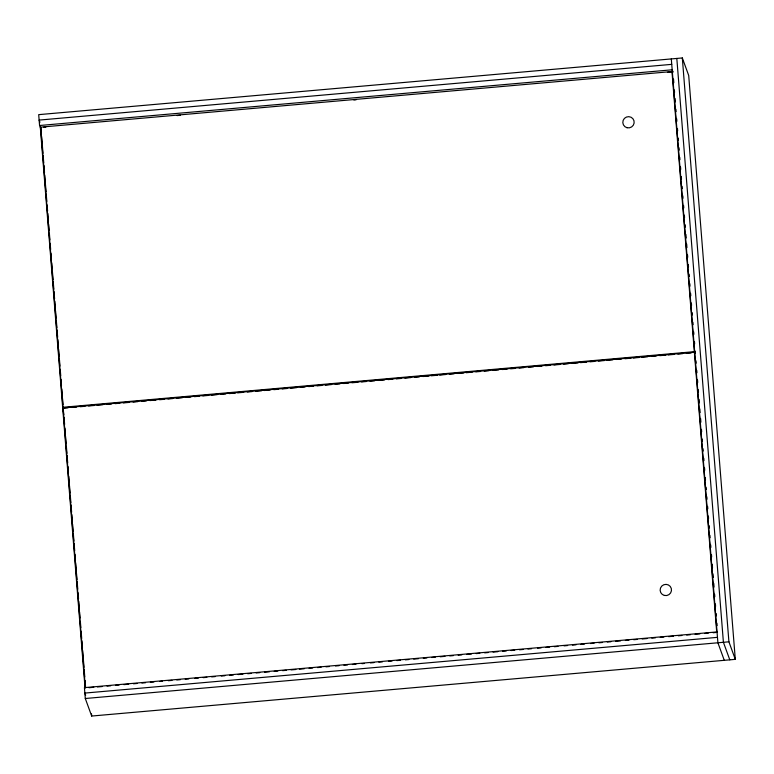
<?xml version="1.0" encoding="UTF-8"?>
<svg xmlns="http://www.w3.org/2000/svg" width="774" height="774" viewBox="0 0 774 774"><rect width="100%" height="100%" fill="white"/><g stroke="black" fill="none" stroke-linecap="round" stroke-linejoin="round"><path stroke-width="1.16" d="M717.034 631.913L84.424 687.641L85.295 698.506L91.68 716.047L735.3 659.351L688.705 75.494L682.32 57.953L38.7 114.649L39.571 125.514L40.761 128.803M671.735 64.358L39.135 120.086L39.929 122.273M39.571 125.514L672.171 69.795L672.974 71.982M68.141 407.782L63.323 408.208L62.984 407.279L40.635 127.149L671.977 71.537L672.316 72.466M43.634 127.323L45.84 127.13M177.082 115.568L180.39 115.278M353.882 100.001L356.088 99.807M667.43 72.379L672.935 71.895M62.984 407.279L694.336 351.667L694.675 352.596M85.392 688.028L63.042 407.898L694.384 352.286L694.723 353.215M71.75 407.463L76.558 407.037M80.167 406.718L84.976 406.302M88.584 405.982L94.592 405.45M97.002 405.237L103.01 404.705M106.619 404.396L111.427 403.97M115.036 403.651L119.844 403.225M123.453 402.906L129.471 402.383M133.08 402.064L137.888 401.638M141.497 401.319L146.305 400.893M149.914 400.574L155.922 400.052M159.531 399.732L164.34 399.307M167.948 398.987L172.757 398.562M176.366 398.252L182.383 397.72M185.992 397.401L190.801 396.975M194.409 396.656L199.218 396.24M202.827 395.92L208.835 395.388M211.244 395.175L217.252 394.643M220.861 394.324L225.669 393.908M229.278 393.589L235.296 393.057M237.695 392.844L243.713 392.312M247.322 392.002L252.131 391.576M255.739 391.257L261.747 390.725M264.157 390.512L270.165 389.99M273.773 389.67L278.592 389.245M282.191 388.925L287.009 388.5M290.608 388.18L296.626 387.658M300.235 387.339L305.043 386.913M308.652 386.594L313.46 386.168M317.069 385.858L321.878 385.433M325.486 385.113L331.504 384.581M335.103 384.262L339.921 383.846M343.53 383.527L348.339 383.101M351.947 382.782L357.956 382.25M361.564 381.93L366.373 381.514M369.982 381.195L374.79 380.769M378.399 380.45L384.417 379.918M388.016 379.608L392.834 379.183M396.443 378.863L401.251 378.438M404.86 378.118L410.868 377.596M414.477 377.277L419.285 376.851M422.894 376.532L428.912 376M431.312 375.787L437.329 375.264M439.729 375.051L445.747 374.519M449.355 374.2L454.164 373.774M457.773 373.465L463.781 372.933M466.19 372.72L472.198 372.188M475.807 371.868L480.615 371.452M484.224 371.133L489.033 370.707M492.641 370.388L498.659 369.856M502.268 369.537L507.076 369.121M510.685 368.801L515.494 368.376M519.102 368.056L523.911 367.631M528.719 367.215L533.528 366.789M537.137 366.47L541.945 366.044M545.554 365.725L550.362 365.309M553.971 364.989L559.989 364.457M563.598 364.138L568.406 363.712M572.015 363.393L578.023 362.871M580.432 362.658L586.44 362.126M590.049 361.806L594.858 361.381M598.466 361.071L604.484 360.539M606.884 360.326L612.902 359.794M616.51 359.475L621.319 359.059M624.928 358.739L630.936 358.207M633.345 357.994L639.353 357.462M641.762 357.249L647.77 356.727M651.379 356.408L656.197 355.982M659.796 355.663L665.814 355.131M668.223 354.927L674.231 354.395M677.84 354.076L682.649 353.65M686.257 353.331L691.066 352.915M89 687.709L93.809 687.283M97.418 686.964L102.226 686.538M107.044 686.122L110.653 685.803M115.461 685.377L119.07 685.058M123.879 684.632L128.687 684.216M133.496 683.79L137.104 683.471M141.913 683.045L145.522 682.726M150.33 682.3L153.939 681.991M159.957 681.459L162.356 681.246M168.374 680.714L171.983 680.394M176.791 679.978L180.4 679.659M185.209 679.233L188.817 678.914M194.825 678.382L198.434 678.072M203.243 677.647L206.852 677.327M211.66 676.902L215.269 676.582M221.287 676.05L224.895 675.741M229.704 675.315L233.313 674.996M238.121 674.57L242.93 674.144M247.738 673.728L251.347 673.409M256.155 672.983L259.764 672.664M264.573 672.238L269.391 671.822M274.199 671.397L277.808 671.077M282.616 670.652L286.225 670.332M291.034 669.907L295.842 669.491M299.451 669.171L304.259 668.746M309.068 668.32L312.677 668.001M317.485 667.585L321.094 667.265M325.912 666.84L329.511 666.52M335.529 665.988L339.138 665.679M343.946 665.253L347.555 664.934M352.363 664.508L355.972 664.189M361.98 663.666L364.39 663.453M370.407 662.921L374.006 662.602M378.825 662.176L382.424 661.857M388.442 661.335L392.05 661.015M396.859 660.59L400.468 660.27M405.276 659.845L408.885 659.535M413.693 659.109L418.502 658.684M423.32 658.258L426.919 657.939M431.737 657.513L435.346 657.203M440.154 656.778L444.963 656.352M449.771 655.926L453.38 655.607M458.189 655.191L461.797 654.872M466.606 654.446L471.414 654.02M476.233 653.595L479.832 653.285M484.65 652.859L488.259 652.54M493.067 652.114L497.876 651.689M502.684 651.273L506.293 650.953M511.101 650.528L514.71 650.208M519.518 649.783L523.127 649.463M527.936 649.047L531.544 648.728M537.562 648.196L541.171 647.877M545.98 647.451L549.588 647.141M554.397 646.716L558.006 646.396M564.014 645.864L567.623 645.545M572.431 645.129L576.04 644.81M580.848 644.384L584.457 644.065M590.475 643.533L594.084 643.213M598.892 642.797L602.501 642.478M607.309 642.052L610.918 641.733M615.727 641.307L620.535 640.891M625.344 640.466L628.952 640.146M633.761 639.721L637.37 639.401M642.178 638.976L646.996 638.56M651.805 638.134L655.414 637.815M660.222 637.389L663.831 637.07M668.639 636.654L673.448 636.228M678.256 635.802L681.865 635.483M686.673 635.057L690.282 634.748M695.091 634.322L699.909 633.896M704.717 633.471L708.326 633.151M713.135 632.735L716.743 632.416L694.384 352.286M717.469 637.35L84.859 693.078L85.662 695.265M85.295 698.506L728.914 641.81L735.3 659.351M729.795 659.835L723.409 642.304L676.815 58.437M724.28 660.319L717.904 642.788L671.31 58.921M40.635 127.149L41.448 134.086M63.042 407.898L63.855 414.835M682.32 57.953L728.914 641.81M673.515 79.112L673.806 82.731M674.377 89.948L674.57 92.358M675.054 98.375L675.344 101.984M675.915 109.211L676.108 111.611M676.689 118.838L676.873 121.247M677.453 128.465L677.647 130.874M678.217 138.101L678.411 140.5M678.991 147.728L679.185 150.137M679.756 157.354L679.949 159.763M680.53 166.981L680.723 169.39M681.294 176.617L681.488 179.026M682.068 186.244L682.252 188.653M682.832 195.87L683.026 198.279M683.597 205.507L683.79 207.906M684.371 215.133L684.564 217.542M685.135 224.76L685.329 227.169M685.909 234.387L686.19 238.005M686.673 244.023L686.964 247.632M687.535 254.849L687.728 257.258M688.309 264.485L688.502 266.895M689.073 274.112L689.266 276.521M689.847 283.739L690.04 286.148M690.611 293.375L690.805 295.774M691.385 303.002L691.569 305.411M692.149 312.628L692.343 315.037M692.914 322.265L693.107 324.664M693.688 331.891L693.881 334.3M694.452 341.518L694.646 343.927M695.226 351.144L695.42 353.554M695.99 360.781L696.184 363.19M696.764 370.407L696.948 372.816M697.529 380.034L697.722 382.443M698.293 389.67L698.487 392.07M699.067 399.297L699.357 402.906M699.831 408.924L700.122 412.532M700.605 418.56L700.896 422.169M701.467 429.386L701.66 431.795M702.241 439.022L702.424 441.422M703.005 448.649L703.198 451.058M703.769 458.276L703.963 460.685M704.543 467.902L704.737 470.311M705.308 477.539L705.501 479.948M706.082 487.165L706.275 489.574M706.846 496.792L707.039 499.201M707.62 506.428L707.804 508.828M708.384 516.055L708.578 518.464M709.148 525.681L709.342 528.091M709.922 535.308L710.116 537.717M710.687 544.944L710.88 547.353M711.461 554.571L711.654 556.98M712.225 564.198L712.515 567.816M712.999 573.834L713.28 577.443M713.763 583.461L714.054 587.069M714.625 594.297L714.818 596.696M715.399 603.923L715.592 606.332M716.163 613.55L716.356 615.959M716.937 623.186L717.13 625.586M671.977 71.537L694.336 351.667M91.506 713.87L91.68 716.047M41.641 136.495L42.222 143.703M42.415 146.112L42.986 153.32M43.18 155.729L43.75 162.937M43.944 165.346L44.524 172.563M44.718 174.963L45.289 182.18M45.482 184.58L46.053 191.797M46.246 194.197L46.827 201.414M47.117 205.023L47.591 211.031M47.785 213.44L48.356 220.648M48.646 224.257L49.13 230.265M49.42 233.874L49.894 239.882M50.184 243.491L50.658 249.509M50.949 253.108L51.432 259.126M51.723 262.734L52.197 268.742M52.487 272.351L53.058 279.559M53.251 281.968L53.832 289.176M54.025 291.585L54.596 298.803M54.79 301.202L55.36 308.42M55.554 310.819L56.134 318.037M56.328 320.436L56.899 327.654M57.092 330.053L57.663 337.271M57.856 339.68L58.437 346.887M58.631 349.297L59.201 356.504M59.492 360.113L59.966 366.121M60.256 369.73L60.74 375.748M61.02 379.347L61.504 385.365M61.794 388.964L62.268 394.982M62.559 398.591L63.042 404.599M64.049 417.244L64.629 424.452M64.91 428.061L65.393 434.069M65.587 436.478L66.158 443.696M66.448 447.295L66.932 453.312M67.115 455.712L67.696 462.929M67.986 466.538L68.46 472.546M68.751 476.155L69.234 482.163M69.515 485.772L70.095 492.98M70.289 495.389L70.86 502.607M71.053 505.006L71.624 512.224M71.818 514.623L72.398 521.84M72.592 524.24L73.162 531.457M73.356 533.866L73.927 541.074M74.12 543.483L74.701 550.691M74.991 554.3L75.465 560.308M75.659 562.717L76.229 569.935M76.52 573.534L77.003 579.552M77.197 581.951L77.768 589.169M78.058 592.778L78.542 598.786M78.725 601.185L79.306 608.403M79.596 612.011L80.07 618.02M80.361 621.628L80.844 627.637M81.125 631.245L81.705 638.463M81.899 640.862L82.47 648.08M82.663 650.479L83.234 657.697M83.428 660.096L84.008 667.314M84.202 669.723L84.772 676.931M85.063 680.539L85.537 686.548M40.335 127.613L84.995 687.331M627.046 127.729A5.699 5.612 -20 0 0 633.974 120.744A5.699 5.612 -20 0 0 624.444 118.364A5.699 5.612 -20 0 0 627.046 127.729M664.373 595.438A5.699 5.612 -20 0 0 671.3 588.453A5.699 5.612 -20 0 0 661.77 586.073A5.699 5.612 -20 0 0 664.373 595.438"/></g></svg>
